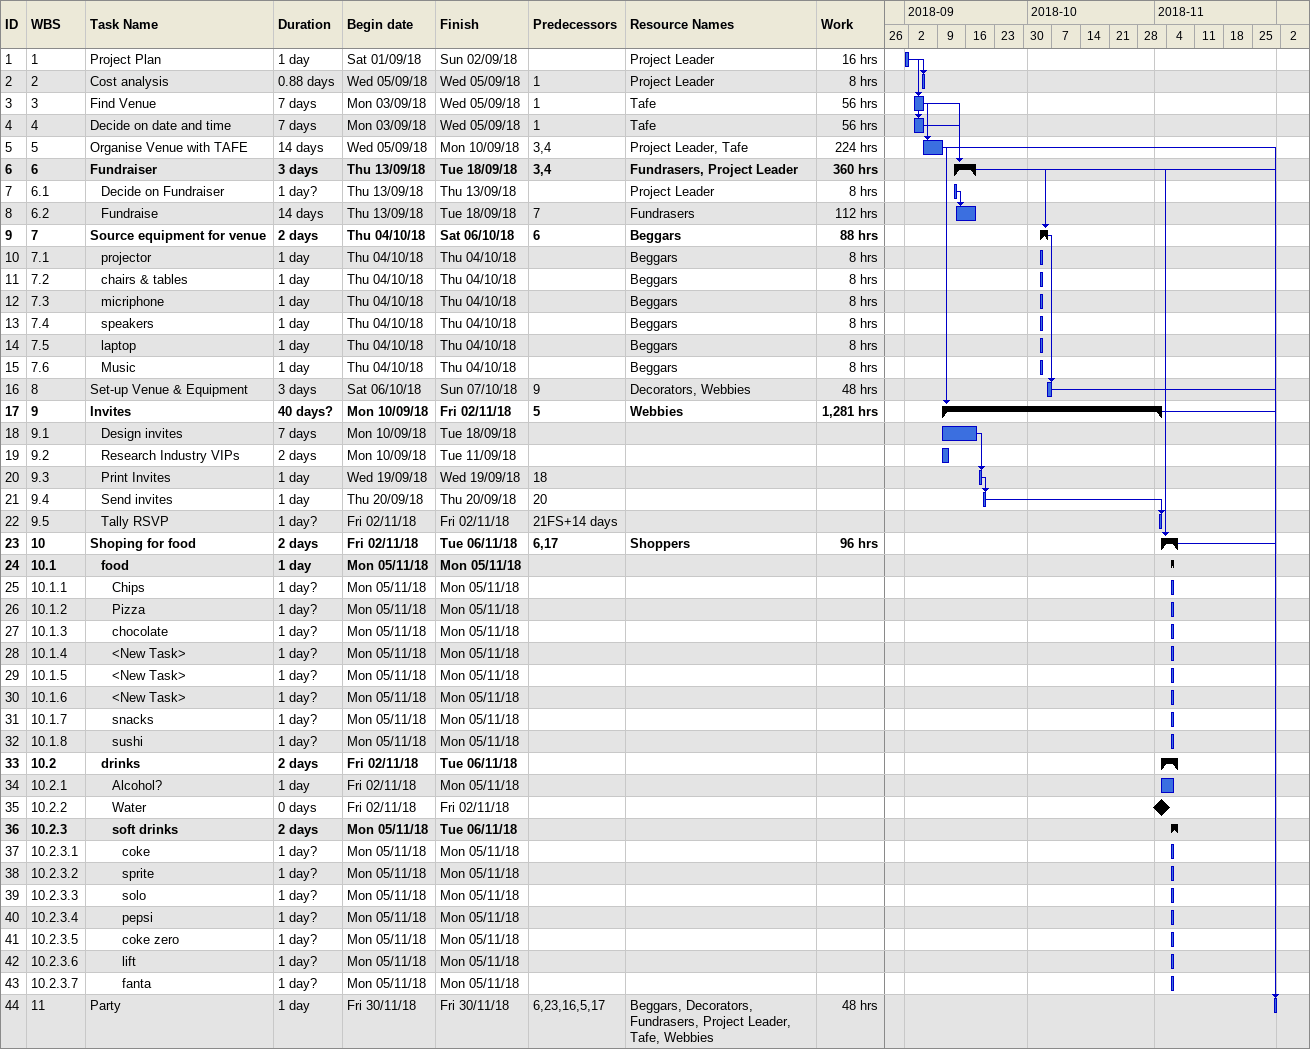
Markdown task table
| ID | WBS | Task | Duration | Start | Finish | Predecessors | Resources | Work (h) |
|---|---|---|---|---|---|---|---|---|
| 1 | 1 | Project Plan | 1d | 2018-09-01 | 2018-09-02 |  | Project Leader | 16 |
| 2 | 2 | Cost analysis | 0.88d | 2018-09-05 | 2018-09-05 | 1 | Project Leader | 8 |
| 3 | 3 | Find Venue | 7d | 2018-09-03 | 2018-09-05 | 1 | Tafe | 56 |
| 4 | 4 | Decide on date and time | 7d | 2018-09-03 | 2018-09-05 | 1 | Tafe | 56 |
| 5 | 5 | Organise Venue with TAFE | 14d | 2018-09-05 | 2018-09-10 | 3, 4 | Project Leader, Tafe | 224 |
| 6 | 6 | **Fundraiser** | 3d | 2018-09-13 | 2018-09-18 | 3, 4 | Fundrasers, Project Leader | 360 |
| 7 | 6.1 | Decide on Fundraiser | 1d? | 2018-09-13 | 2018-09-13 |  | Project Leader | 8 |
| 8 | 6.2 | Fundraise | 14d | 2018-09-13 | 2018-09-18 | 7 | Fundrasers | 112 |
| 9 | 7 | **Source equipment for venue** | 2d | 2018-10-04 | 2018-10-06 | 6 | Beggars | 88 |
| 10 | 7.1 | projector | 1d | 2018-10-04 | 2018-10-04 |  | Beggars | 8 |
| 11 | 7.2 | chairs & tables | 1d | 2018-10-04 | 2018-10-04 |  | Beggars | 8 |
| 12 | 7.3 | micriphone | 1d | 2018-10-04 | 2018-10-04 |  | Beggars | 8 |
| 13 | 7.4 | speakers | 1d | 2018-10-04 | 2018-10-04 |  | Beggars | 8 |
| 14 | 7.5 | laptop | 1d | 2018-10-04 | 2018-10-04 |  | Beggars | 8 |
| 15 | 7.6 | Music | 1d | 2018-10-04 | 2018-10-04 |  | Beggars | 8 |
| 16 | 8 | Set-up Venue & Equipment | 3d | 2018-10-06 | 2018-10-07 | 9 | Decorators, Webbies | 48 |
| 17 | 9 | **Invites** | 40d? | 2018-09-10 | 2018-11-02 | 5 | Webbies | 1281 |
| 18 | 9.1 | Design invites | 7d | 2018-09-10 | 2018-09-18 |  |  |  |
| 19 | 9.2 | Research Industry VIPs | 2d | 2018-09-10 | 2018-09-11 |  |  |  |
| 20 | 9.3 | Print Invites | 1d | 2018-09-19 | 2018-09-19 | 18 |  |  |
| 21 | 9.4 | Send invites | 1d | 2018-09-20 | 2018-09-20 | 20 |  |  |
| 22 | 9.5 | Tally RSVP | 1d? | 2018-11-02 | 2018-11-02 | 21FS+14d |  |  |
| 23 | 10 | **Shoping for food** | 2d | 2018-11-02 | 2018-11-06 | 6, 17 | Shoppers | 96 |
| 24 | 10.1 | **food** | 1d | 2018-11-05 | 2018-11-05 |  |  |  |
| 25 | 10.1.1 | Chips | 1d? | 2018-11-05 | 2018-11-05 |  |  |  |
| 26 | 10.1.2 | Pizza | 1d? | 2018-11-05 | 2018-11-05 |  |  |  |
| 27 | 10.1.3 | chocolate | 1d? | 2018-11-05 | 2018-11-05 |  |  |  |
| 28 | 10.1.4 | <New Task> | 1d? | 2018-11-05 | 2018-11-05 |  |  |  |
| 29 | 10.1.5 | <New Task> | 1d? | 2018-11-05 | 2018-11-05 |  |  |  |
| 30 | 10.1.6 | <New Task> | 1d? | 2018-11-05 | 2018-11-05 |  |  |  |
| 31 | 10.1.7 | snacks | 1d? | 2018-11-05 | 2018-11-05 |  |  |  |
| 32 | 10.1.8 | sushi | 1d? | 2018-11-05 | 2018-11-05 |  |  |  |
| 33 | 10.2 | **drinks** | 2d | 2018-11-02 | 2018-11-06 |  |  |  |
| 34 | 10.2.1 | Alcohol? | 1d | 2018-11-02 | 2018-11-05 |  |  |  |
| 35 | 10.2.2 | Water | 0d | 2018-11-02 | 2018-11-02 |  |  |  |
| 36 | 10.2.3 | **soft drinks** | 2d | 2018-11-05 | 2018-11-06 |  |  |  |
| 37 | 10.2.3.1 | coke | 1d? | 2018-11-05 | 2018-11-05 |  |  |  |
| 38 | 10.2.3.2 | sprite | 1d? | 2018-11-05 | 2018-11-05 |  |  |  |
| 39 | 10.2.3.3 | solo | 1d? | 2018-11-05 | 2018-11-05 |  |  |  |
| 40 | 10.2.3.4 | pepsi | 1d? | 2018-11-05 | 2018-11-05 |  |  |  |
| 41 | 10.2.3.5 | coke zero | 1d? | 2018-11-05 | 2018-11-05 |  |  |  |
| 42 | 10.2.3.6 | lift | 1d? | 2018-11-05 | 2018-11-05 |  |  |  |
| 43 | 10.2.3.7 | fanta | 1d? | 2018-11-05 | 2018-11-05 |  |  |  |
| 44 | 11 | Party | 1d | 2018-11-30 | 2018-11-30 | 6, 23, 16, 5, 17 | Beggars, Decorators, Fundrasers, Project Leader, Tafe, Webbies | 48 |
